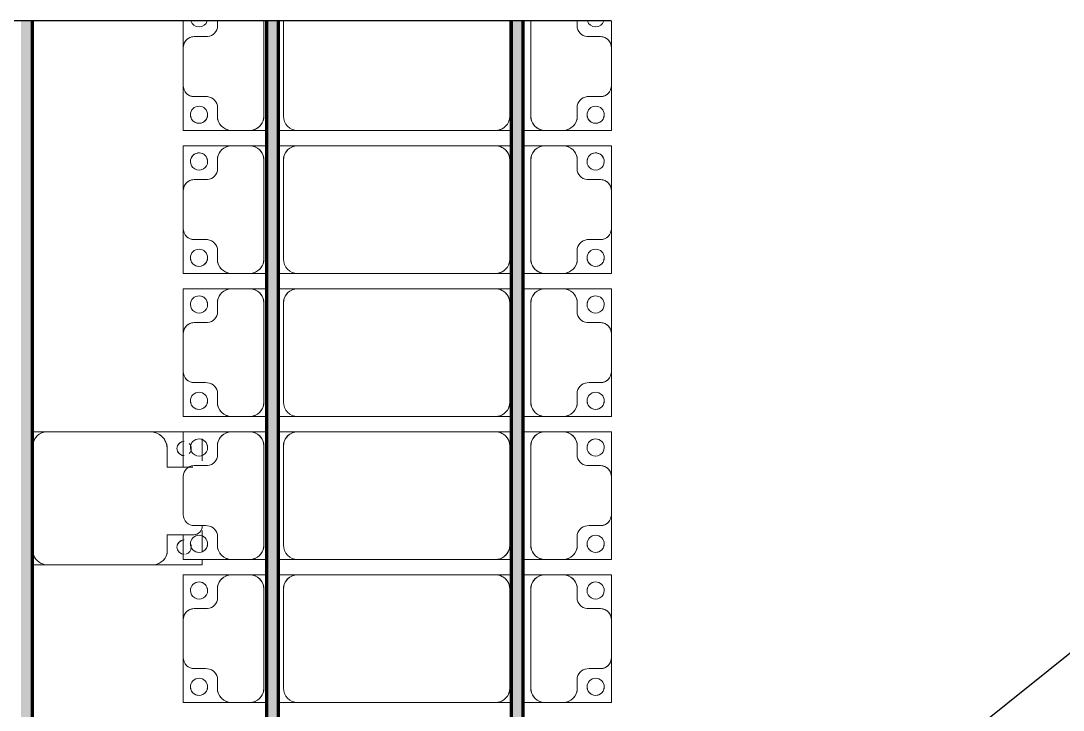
# Model space of a CAD drawing. Header units: millimetres. Extents: x -268744 to 115753, y -96240 to -10461.
# Drawn here: x 32850 to 36494, y -61056 to -58647 of the extents above; entities that cross this region are included whole.
import ezdxf

# ---------------------------------------------------------------- set-up
doc = ezdxf.new("R2010")
doc.units = ezdxf.units.MM
doc.layers.add('A-GENM', color=13, linetype='Continuous', lineweight=9)
doc.layers.add('S-BEAM', color=12, linetype='Continuous', lineweight=9)
doc.layers.add('GC-DAY NEO', color=5, linetype='Continuous')

# ---------------------------------------------------------------- blocks, each defined once
blk = doc.blocks.new('Dầm C52 - Hộp 40x60-V25-KHUNG KẾT CẤU BÈ PIN 1')
at = {"layer": 'S-BEAM', "color": 4, "lineweight": 25}
blk.add_line((145811, -20), (-145811, -20), dxfattribs=at)
blk = doc.blocks.new('Dai phaodi lai - DẢI PHAO ĐI LẠI-V77-KHUNG KẾT CẤU BÈ PIN 1')
at = {"layer": 'A-GENM', "color": 7}
for p, q in [((38340.1, 748.4), (38433.1, 748.4)), ((38433.1, 748.4), (38340.1, 748.4)), ((38566.9, 748.4), (38433.1, 748.4)), ((38566.9, 748.4), (38723.2, 748.4)), ((38723.2, 748.4), (38566.9, 748.4)), ((38723.2, 748.4), (38723.2, 579.3)), ((38723.2, 579.3), (38723.2, 748.4)), ((38776.8, 748.4), (38933.1, 748.4)), ((38776.8, 579.3), (38776.8, 748.4)), ((38776.8, 748.4), (38776.8, 579.3)), ((38933.1, 748.4), (38776.8, 748.4)), ((39066.9, 748.4), (38933.1, 748.4)), ((39066.9, 748.4), (39223.2, 748.4)), ((39223.2, 748.4), (39066.9, 748.4)), ((39223.2, 748.4), (39223.2, 579.3)), ((39223.2, 579.3), (39223.2, 748.4)), ((39276.8, 748.4), (39433.1, 748.4)), ((39276.8, 579.3), (39276.8, 748.4)), ((39276.8, 748.4), (39276.8, 579.3)), ((39433.1, 748.4), (39276.8, 748.4)), ((39566.9, 748.4), (39433.1, 748.4)), ((39566.9, 748.4), (39723.2, 748.4)), ((39723.2, 748.4), (39566.9, 748.4)), ((39723.2, 748.4), (39723.2, 579.3)), ((39723.2, 579.3), (39723.2, 748.4)), ((39776.8, 748.4), (39933.1, 748.4)), ((39776.8, 579.3), (39776.8, 748.4)), ((39776.8, 748.4), (39776.8, 579.3)), ((39933.1, 748.4), (39776.8, 748.4)), ((40066.9, 748.4), (39933.1, 748.4)), ((40066.9, 748.4), (40223.2, 748.4)), ((40223.2, 748.4), (40066.9, 748.4)), ((40223.2, 748.4), (40223.2, 579.3)), ((40223.2, 579.3), (40223.2, 748.4)), ((40276.8, 748.4), (40433.1, 748.4)), ((40276.8, 579.3), (40276.8, 748.4)), ((40276.8, 748.4), (40276.8, 579.3)), ((40433.1, 748.4), (40276.8, 748.4)), ((40566.9, 748.4), (40433.1, 748.4)), ((40566.9, 748.4), (40723.2, 748.4)), ((40723.2, 748.4), (40566.9, 748.4)), ((40723.2, 748.4), (40723.2, 579.3)), ((40723.2, 579.3), (40723.2, 748.4)), ((38395.1, 710.4), (38395.1, 670.7)), ((38604.9, 670.7), (38604.9, 710.4)), ((38895.1, 710.4), (38895.1, 670.7)), ((39104.9, 670.7), (39104.9, 710.4)), ((39395.1, 710.4), (39395.1, 670.7)), ((39604.9, 670.7), (39604.9, 710.4)), ((39895.1, 710.4), (39895.1, 670.7)), ((40104.9, 670.7), (40104.9, 710.4)), ((40395.1, 710.4), (40395.1, 670.7)), ((40604.9, 670.7), (40604.9, 710.4)), ((38364.3, 629.3), (38340.1, 629.3)), ((38673.2, 629.3), (38635.7, 629.3)), ((38864.3, 629.3), (38826.8, 629.3)), ((39173.2, 629.3), (39135.7, 629.3)), ((39364.3, 629.3), (39326.8, 629.3)), ((39673.2, 629.3), (39635.7, 629.3)), ((39864.3, 629.3), (39826.8, 629.3)), ((40173.2, 629.3), (40135.7, 629.3)), ((40364.3, 629.3), (40326.8, 629.3)), ((40673.2, 629.3), (40635.7, 629.3)), ((38723.2, 516.7), (38723.2, 579.3)), ((38776.8, 579.3), (38776.8, 516.7)), ((39223.2, 516.7), (39223.2, 579.3)), ((39276.8, 579.3), (39276.8, 516.7)), ((39723.2, 516.7), (39723.2, 579.3)), ((39776.8, 579.3), (39776.8, 516.7)), ((40223.2, 516.7), (40223.2, 579.3)), ((40276.8, 579.3), (40276.8, 516.7)), ((40723.2, 516.7), (40723.2, 579.3)), ((38723.2, 516.7), (38723.2, 438.7)), ((38723.2, 516.7), (38723.2, 438.7)), ((38776.8, 438.7), (38776.8, 516.7)), ((38776.8, 438.7), (38776.8, 516.7)), ((39223.2, 516.7), (39223.2, 438.7)), ((39223.2, 516.7), (39223.2, 438.7)), ((39276.8, 438.7), (39276.8, 516.7)), ((39276.8, 438.7), (39276.8, 516.7)), ((39723.2, 516.7), (39723.2, 438.7)), ((39723.2, 516.7), (39723.2, 438.7)), ((39776.8, 438.7), (39776.8, 516.7)), ((39776.8, 438.7), (39776.8, 516.7)), ((40223.2, 516.7), (40223.2, 438.7)), ((40223.2, 516.7), (40223.2, 438.7)), ((40276.8, 438.7), (40276.8, 516.7)), ((40276.8, 438.7), (40276.8, 516.7)), ((40723.2, 516.7), (40723.2, 438.7)), ((40723.2, 516.7), (40723.2, 438.7)), ((38340.1, 466.7), (38673.2, 466.7)), ((38826.8, 466.7), (39173.2, 466.7)), ((39326.8, 466.7), (39673.2, 466.7)), ((39826.8, 466.7), (40173.2, 466.7)), ((40326.8, 466.7), (40673.2, 466.7)), ((38673.2, 393.3), (38340.1, 393.3)), ((38723.2, 398.7), (38723.2, 343.3)), ((38723.2, 398.7), (38723.2, 343.3)), ((38776.8, 343.3), (38776.8, 398.7)), ((38776.8, 343.3), (38776.8, 398.7)), ((39173.2, 393.3), (38826.8, 393.3)), ((39223.2, 398.7), (39223.2, 343.3)), ((39223.2, 398.7), (39223.2, 343.3)), ((39276.8, 343.3), (39276.8, 398.7)), ((39276.8, 343.3), (39276.8, 398.7)), ((39673.2, 393.3), (39326.8, 393.3)), ((39723.2, 398.7), (39723.2, 343.3)), ((39723.2, 398.7), (39723.2, 343.3)), ((39776.8, 343.3), (39776.8, 398.7)), ((39776.8, 343.3), (39776.8, 398.7)), ((40173.2, 393.3), (39826.8, 393.3)), ((40223.2, 398.7), (40223.2, 343.3)), ((40223.2, 398.7), (40223.2, 343.3)), ((40276.8, 343.3), (40276.8, 398.7)), ((40276.8, 343.3), (40276.8, 398.7)), ((40673.2, 393.3), (40326.8, 393.3)), ((40723.2, 398.7), (40723.2, 343.3)), ((40723.2, 398.7), (40723.2, 343.3)), ((38723.2, -348.3), (38723.2, 343.3)), ((38776.8, 343.3), (38776.8, -348.3)), ((39223.2, -348.3), (39223.2, 343.3)), ((39276.8, 343.3), (39276.8, -348.3)), ((39723.2, -348.3), (39723.2, 343.3)), ((39776.8, 343.3), (39776.8, -348.3)), ((40223.2, -348.3), (40223.2, 343.3)), ((40276.8, 343.3), (40276.8, -348.3)), ((40723.2, -348.3), (40723.2, 343.3)), ((38723.2, -348.3), (38723.2, -416.3)), ((38723.2, -348.3), (38723.2, -416.3)), ((38776.8, -416.3), (38776.8, -348.3)), ((38776.8, -416.3), (38776.8, -348.3)), ((39223.2, -348.3), (39223.2, -416.3)), ((39223.2, -348.3), (39223.2, -416.3)), ((39276.8, -416.3), (39276.8, -348.3)), ((39276.8, -416.3), (39276.8, -348.3)), ((39723.2, -348.3), (39723.2, -416.3)), ((39723.2, -348.3), (39723.2, -416.3)), ((39776.8, -416.3), (39776.8, -348.3)), ((39776.8, -416.3), (39776.8, -348.3)), ((40223.2, -348.3), (40223.2, -416.3)), ((40223.2, -348.3), (40223.2, -416.3)), ((40276.8, -416.3), (40276.8, -348.3)), ((40276.8, -416.3), (40276.8, -348.3)), ((40723.2, -348.3), (40723.2, -416.3)), ((40723.2, -348.3), (40723.2, -416.3)), ((38340.1, -398.3), (38673.2, -398.3)), ((38826.8, -398.3), (39173.2, -398.3)), ((39326.8, -398.3), (39673.2, -398.3)), ((39826.8, -398.3), (40173.2, -398.3)), ((40326.8, -398.3), (40673.2, -398.3)), ((38673.2, -466.7), (38340.1, -466.7)), ((38723.2, -456.3), (38723.2, -516.7)), ((38723.2, -456.3), (38723.2, -516.7)), ((38776.8, -516.7), (38776.8, -456.3)), ((38776.8, -516.7), (38776.8, -456.3)), ((39173.2, -466.7), (38826.8, -466.7)), ((39223.2, -456.3), (39223.2, -516.7)), ((39223.2, -456.3), (39223.2, -516.7)), ((39276.8, -516.7), (39276.8, -456.3)), ((39276.8, -516.7), (39276.8, -456.3)), ((39673.2, -466.7), (39326.8, -466.7)), ((39723.2, -456.3), (39723.2, -516.7)), ((39723.2, -456.3), (39723.2, -516.7)), ((39776.8, -516.7), (39776.8, -456.3)), ((39776.8, -516.7), (39776.8, -456.3)), ((40173.2, -466.7), (39826.8, -466.7)), ((40223.2, -456.3), (40223.2, -516.7)), ((40223.2, -456.3), (40223.2, -516.7)), ((40276.8, -516.7), (40276.8, -456.3)), ((40276.8, -516.7), (40276.8, -456.3)), ((40673.2, -466.7), (40326.8, -466.7)), ((40723.2, -456.3), (40723.2, -516.7)), ((40723.2, -456.3), (40723.2, -516.7)), ((38723.2, -579.3), (38723.2, -516.7)), ((38776.8, -516.7), (38776.8, -579.3)), ((39223.2, -579.3), (39223.2, -516.7)), ((39276.8, -516.7), (39276.8, -579.3)), ((39723.2, -579.3), (39723.2, -516.7)), ((39776.8, -516.7), (39776.8, -579.3)), ((40223.2, -579.3), (40223.2, -516.7)), ((40276.8, -516.7), (40276.8, -579.3)), ((40723.2, -579.3), (40723.2, -516.7)), ((38723.2, -579.3), (38723.2, -748.4)), ((38723.2, -748.4), (38723.2, -579.3)), ((38776.8, -748.4), (38776.8, -579.3)), ((38776.8, -579.3), (38776.8, -748.4)), ((39223.2, -579.3), (39223.2, -748.4)), ((39223.2, -748.4), (39223.2, -579.3)), ((39276.8, -748.4), (39276.8, -579.3)), ((39276.8, -579.3), (39276.8, -748.4)), ((39723.2, -579.3), (39723.2, -748.4)), ((39723.2, -748.4), (39723.2, -579.3)), ((39776.8, -748.4), (39776.8, -579.3)), ((39776.8, -579.3), (39776.8, -748.4)), ((40223.2, -579.3), (40223.2, -748.4)), ((40223.2, -748.4), (40223.2, -579.3)), ((40276.8, -748.4), (40276.8, -579.3)), ((40276.8, -579.3), (40276.8, -748.4)), ((40723.2, -579.3), (40723.2, -748.4)), ((40723.2, -748.4), (40723.2, -579.3)), ((38340.1, -629.3), (38364.3, -629.3)), ((38635.7, -629.3), (38673.2, -629.3)), ((38826.8, -629.3), (38864.3, -629.3)), ((39135.7, -629.3), (39173.2, -629.3)), ((39326.8, -629.3), (39364.3, -629.3)), ((39635.7, -629.3), (39673.2, -629.3)), ((39826.8, -629.3), (39864.3, -629.3)), ((40135.7, -629.3), (40173.2, -629.3)), ((40326.8, -629.3), (40364.3, -629.3)), ((40635.7, -629.3), (40673.2, -629.3)), ((38395.1, -670.7), (38395.1, -710.4)), ((38604.9, -710.4), (38604.9, -670.7)), ((38895.1, -670.7), (38895.1, -710.4)), ((39104.9, -710.4), (39104.9, -670.7)), ((39395.1, -670.7), (39395.1, -710.4)), ((39604.9, -710.4), (39604.9, -670.7)), ((39895.1, -670.7), (39895.1, -710.4)), ((40104.9, -710.4), (40104.9, -670.7)), ((40395.1, -670.7), (40395.1, -710.4)), ((40604.9, -710.4), (40604.9, -670.7)), ((38433.1, -748.4), (38340.1, -748.4)), ((38340.1, -748.4), (38433.1, -748.4)), ((38433.1, -748.4), (38566.9, -748.4)), ((38723.2, -748.4), (38566.9, -748.4)), ((38566.9, -748.4), (38723.2, -748.4)), ((38933.1, -748.4), (38776.8, -748.4)), ((38776.8, -748.4), (38933.1, -748.4)), ((38933.1, -748.4), (39066.9, -748.4)), ((39223.2, -748.4), (39066.9, -748.4)), ((39066.9, -748.4), (39223.2, -748.4)), ((39433.1, -748.4), (39276.8, -748.4)), ((39276.8, -748.4), (39433.1, -748.4)), ((39433.1, -748.4), (39566.9, -748.4)), ((39723.2, -748.4), (39566.9, -748.4)), ((39566.9, -748.4), (39723.2, -748.4)), ((39900.1, -748.4), (39776.8, -748.4)), ((39776.8, -748.4), (39900.1, -748.4)), ((39933.1, -748.4), (40066.9, -748.4)), ((40223.2, -748.4), (40136.6, -748.4)), ((40136.6, -748.4), (40223.2, -748.4)), ((40433.1, -748.4), (40276.8, -748.4)), ((40276.8, -748.4), (40433.1, -748.4)), ((40433.1, -748.4), (40566.9, -748.4)), ((40723.2, -748.4), (40566.9, -748.4)), ((40566.9, -748.4), (40723.2, -748.4))]:
    blk.add_line(p, q, dxfattribs=at)
for centre, radius, start, end in [((38433.1, 710.4), 38, 90, 180), ((38433.1, 710.4), 38, 90, 180), ((38433.1, 710.4), 38, 120, 180), ((38433.1, 710.4), 38, 120, 180), ((38433.1, 710.4), 38, 90, 105), ((38433.1, 710.4), 38, 90, 105), ((38566.9, 710.4), 38, 0, 90), ((38566.9, 710.4), 38, 75, 90), ((38566.9, 710.4), 38, 0, 90), ((38566.9, 710.4), 38, 75, 90), ((38566.9, 710.4), 38, 0, 60), ((38566.9, 710.4), 38, 0, 60), ((38933.1, 710.4), 38, 90, 180), ((38933.1, 710.4), 38, 90, 180), ((38933.1, 710.4), 38, 120, 180), ((38933.1, 710.4), 38, 120, 180), ((38933.1, 710.4), 38, 90, 105), ((38933.1, 710.4), 38, 90, 105), ((39066.9, 710.4), 38, 360, 90), ((39066.9, 710.4), 38, 75, 90), ((39066.9, 710.4), 38, 360, 90), ((39066.9, 710.4), 38, 75, 90), ((39066.9, 710.4), 38, 360, 60), ((39066.9, 710.4), 38, 360, 60), ((39433.1, 710.4), 38, 90, 180), ((39433.1, 710.4), 38, 90, 180), ((39433.1, 710.4), 38, 120, 180), ((39433.1, 710.4), 38, 120, 180), ((39433.1, 710.4), 38, 90, 105), ((39433.1, 710.4), 38, 90, 105), ((39566.9, 710.4), 38, 0, 90), ((39566.9, 710.4), 38, 75, 90), ((39566.9, 710.4), 38, 0, 90), ((39566.9, 710.4), 38, 75, 90), ((39566.9, 710.4), 38, 0, 60), ((39566.9, 710.4), 38, 0, 60), ((39933.1, 710.4), 38, 90, 180), ((39933.1, 710.4), 38, 90, 180), ((39933.1, 710.4), 38, 120, 180), ((39933.1, 710.4), 38, 120, 180), ((39933.1, 710.4), 38, 90, 105), ((39933.1, 710.4), 38, 90, 105), ((40066.9, 710.4), 38, 0, 90), ((40066.9, 710.4), 38, 75, 90), ((40066.9, 710.4), 38, 0, 90), ((40066.9, 710.4), 38, 75, 90), ((40066.9, 710.4), 38, 0, 60), ((40066.9, 710.4), 38, 0, 60), ((40433.1, 710.4), 38, 90, 180), ((40433.1, 710.4), 38, 90, 180), ((40433.1, 710.4), 38, 120, 180), ((40433.1, 710.4), 38, 120, 180), ((40433.1, 710.4), 38, 90, 105), ((40433.1, 710.4), 38, 90, 105), ((40566.9, 710.4), 38, 0, 90), ((40566.9, 710.4), 38, 75, 90), ((40566.9, 710.4), 38, 0, 90), ((40566.9, 710.4), 38, 75, 90), ((40566.9, 710.4), 38, 0, 60), ((40566.9, 710.4), 38, 0, 60), ((38331.6, 693.3), 30, 286.5557, 73.4443), ((38331.6, 693.3), 30, 286.5557, 73.4443), ((38668.4, 693.3), 30, 90, 270), ((38668.4, 693.3), 30, 90, 270), ((38668.4, 693.3), 30, 270, 90), ((38668.4, 693.3), 30, 0, 90), ((38831.6, 693.3), 30, 90, 270), ((38831.6, 693.3), 30, 90, 183.198), ((38831.6, 693.3), 30, 270, 90), ((38831.6, 693.3), 30, 270, 90), ((39168.4, 693.3), 30, 90, 270), ((39168.4, 693.3), 30, 90, 270), ((39168.4, 693.3), 30, 270, 90), ((39168.4, 693.3), 30, 0, 90), ((39331.6, 693.3), 30, 90, 270), ((39331.6, 693.3), 30, 90, 180), ((39331.6, 693.3), 30, 270, 90), ((39331.6, 693.3), 30, 270, 90), ((39668.4, 693.3), 30, 90, 270), ((39668.4, 693.3), 30, 90, 270), ((39668.4, 693.3), 30, 270, 90), ((39668.4, 693.3), 30, 0, 90), ((39831.6, 693.3), 30, 90, 270), ((39831.6, 693.3), 30, 90, 180), ((39831.6, 693.3), 30, 270, 90), ((39831.6, 693.3), 30, 270, 90), ((40168.4, 693.3), 30, 90, 270), ((40168.4, 693.3), 30, 90, 270), ((40168.4, 693.3), 30, 270, 90), ((40168.4, 693.3), 30, 0, 90), ((40331.6, 693.3), 30, 90, 270), ((40331.6, 693.3), 30, 90, 180), ((40331.6, 693.3), 30, 270, 90), ((40331.6, 693.3), 30, 270, 90), ((40668.4, 693.3), 30, 90, 270), ((40668.4, 693.3), 30, 90, 270), ((40668.4, 693.3), 30, 270, 90), ((40668.4, 693.3), 30, 0, 90), ((38355.2, 668.2), 40, 283.1885, 3.5081), ((38644.8, 668.2), 40, 176.4919, 256.8115), ((38668.4, 693.3), 30, 270, 345), ((38831.6, 693.3), 30, 195, 270), ((38855.2, 668.2), 40, 283.1885, 3.5081), ((39144.8, 668.2), 40, 176.4919, 256.8115), ((39168.4, 693.3), 30, 270, 345), ((39331.6, 693.3), 30, 195, 270), ((39355.2, 668.2), 40, 283.1885, 3.5081), ((39644.8, 668.2), 40, 176.4919, 256.8115), ((39668.4, 693.3), 30, 270, 345), ((39831.6, 693.3), 30, 195, 270), ((39855.2, 668.2), 40, 283.1885, 3.5081), ((40144.8, 668.2), 40, 176.4919, 256.8115), ((40168.4, 693.3), 30, 270, 345), ((40331.6, 693.3), 30, 195, 270), ((40355.2, 668.2), 40, 283.1885, 3.5081), ((40644.8, 668.2), 40, 176.4919, 256.8115), ((40668.4, 693.3), 30, 270, 345), ((38673.2, 579.3), 50, 0, 90), ((38673.2, 579.3), 50, 15, 90), ((38826.8, 579.3), 50, 90, 180), ((38826.8, 579.3), 50, 90, 165), ((39173.2, 579.3), 50, 0, 90), ((39173.2, 579.3), 50, 15, 90), ((39326.8, 579.3), 50, 90, 180), ((39326.8, 579.3), 50, 90, 165), ((39673.2, 579.3), 50, 0, 90), ((39673.2, 579.3), 50, 15, 90), ((39826.8, 579.3), 50, 90, 180), ((39826.8, 579.3), 50, 90, 165), ((40173.2, 579.3), 50, 0, 90), ((40173.2, 579.3), 50, 15, 90), ((40326.8, 579.3), 50, 90, 180), ((40326.8, 579.3), 50, 90, 165), ((40673.2, 579.3), 50, 0, 90), ((40673.2, 579.3), 50, 15, 90), ((38673.2, 516.7), 50, 270, 0), ((38826.8, 516.7), 50, 180, 270), ((39173.2, 516.7), 50, 270, 0), ((39326.8, 516.7), 50, 180, 270), ((39673.2, 516.7), 50, 270, 0), ((39826.8, 516.7), 50, 180, 270), ((40173.2, 516.7), 50, 270, 0), ((40326.8, 516.7), 50, 180, 270), ((40673.2, 516.7), 50, 270, 0), ((38673.2, 516.7), 50, 270, 345), ((38826.8, 516.7), 50, 195, 270), ((39173.2, 516.7), 50, 270, 345), ((39326.8, 516.7), 50, 195, 270), ((39673.2, 516.7), 50, 270, 345), ((39826.8, 516.7), 50, 195, 270), ((40173.2, 516.7), 50, 270, 345), ((40326.8, 516.7), 50, 195, 270), ((40673.2, 516.7), 50, 270, 345), ((38673.2, 343.3), 50, 360, 90), ((38673.2, 343.3), 50, 360, 75), ((38826.8, 343.3), 50, 90, 180), ((38826.8, 343.3), 50, 150, 180), ((38826.8, 343.3), 50, 105, 135), ((39173.2, 343.3), 50, 360, 90), ((39173.2, 343.3), 50, 360, 75), ((39326.8, 343.3), 50, 90, 180), ((39326.8, 343.3), 50, 150, 180), ((39326.8, 343.3), 50, 105, 135), ((39673.2, 343.3), 50, 0, 90), ((39673.2, 343.3), 50, 0, 75), ((39826.8, 343.3), 50, 90, 180), ((39826.8, 343.3), 50, 150, 180), ((39826.8, 343.3), 50, 105, 135), ((40173.2, 343.3), 50, 0, 90), ((40173.2, 343.3), 50, 0, 74.0679), ((40326.8, 343.3), 50, 90, 180), ((40326.8, 343.3), 50, 150, 180), ((40326.8, 343.3), 50, 105, 135), ((40673.2, 343.3), 50, 0, 90), ((40673.2, 343.3), 50, 0, 75), ((38673.2, -348.3), 50, 270, 0), ((38673.2, -348.3), 50, 270, 0), ((38826.8, -348.3), 50, 180, 270), ((38826.8, -348.3), 50, 195, 270), ((39173.2, -348.3), 50, 270, 0), ((39173.2, -348.3), 50, 270, 0), ((39326.8, -348.3), 50, 180, 270), ((39326.8, -348.3), 50, 195, 270), ((39673.2, -348.3), 50, 270, 0), ((39673.2, -348.3), 50, 270, 0), ((39826.8, -348.3), 50, 180, 270), ((39826.8, -348.3), 50, 195, 270), ((40173.2, -348.3), 50, 270, 0), ((40173.2, -348.3), 50, 270, 0), ((40326.8, -348.3), 50, 180, 270), ((40326.8, -348.3), 50, 195, 270), ((40673.2, -348.3), 50, 270, 0), ((40673.2, -348.3), 50, 270, 0), ((38673.2, -516.7), 50, 360, 90), ((38673.2, -516.7), 50, 15, 90), ((38826.8, -516.7), 50, 90, 180), ((38826.8, -516.7), 50, 90, 165), ((39173.2, -516.7), 50, 0, 90), ((39173.2, -516.7), 50, 15, 90), ((39326.8, -516.7), 50, 90, 180), ((39326.8, -516.7), 50, 90, 165), ((39673.2, -516.7), 50, 0, 90), ((39673.2, -516.7), 50, 15, 90), ((39826.8, -516.7), 50, 90, 180), ((39826.8, -516.7), 50, 90, 165), ((40173.2, -516.7), 50, 360, 90), ((40173.2, -516.7), 50, 15, 90), ((40326.8, -516.7), 50, 90, 180), ((40326.8, -516.7), 50, 90, 165), ((40673.2, -516.7), 50, 0, 90), ((40673.2, -516.7), 50, 15, 90), ((38673.2, -579.3), 50, 270, 360), ((38826.8, -579.3), 50, 180, 270), ((39173.2, -579.3), 50, 270, 360), ((39326.8, -579.3), 50, 180, 270), ((39673.2, -579.3), 50, 270, 360), ((39826.8, -579.3), 50, 180, 270), ((40173.2, -579.3), 50, 270, 0), ((40326.8, -579.3), 50, 180, 270), ((40673.2, -579.3), 50, 270, 360), ((38673.2, -579.3), 50, 270, 345), ((38826.8, -579.3), 50, 195, 270), ((39173.2, -579.3), 50, 270, 345), ((39326.8, -579.3), 50, 195, 270), ((39673.2, -579.3), 50, 270, 345), ((39826.8, -579.3), 50, 195, 270), ((40173.2, -579.3), 50, 270, 345), ((40326.8, -579.3), 50, 195, 270), ((40673.2, -579.3), 50, 270, 345), ((38355.2, -668.2), 40, 356.4919, 76.8115), ((38644.8, -668.2), 40, 103.1885, 183.5081), ((38855.2, -668.2), 40, 356.4919, 76.8115), ((39144.8, -668.2), 40, 103.1885, 183.5081), ((39355.2, -668.2), 40, 356.4919, 76.8115), ((39644.8, -668.2), 40, 103.1885, 183.5081), ((39855.2, -668.2), 40, 356.4919, 76.8115), ((40144.8, -668.2), 40, 103.1885, 183.5081), ((40355.2, -668.2), 40, 356.4919, 76.8115), ((40644.8, -668.2), 40, 103.1885, 183.5081), ((38331.6, -693.3), 30, 286.5557, 73.4443), ((38331.6, -693.3), 30, 286.5557, 73.4443), ((38668.4, -693.3), 30, 90, 270), ((38668.4, -693.3), 30, 90, 270), ((38668.4, -693.3), 30, 270, 90), ((38668.4, -693.3), 30, 15, 90), ((38831.6, -693.3), 30, 90, 270), ((38831.6, -693.3), 30, 176.802, 270), ((38831.6, -693.3), 30, 90, 165), ((38831.6, -693.3), 30, 270, 90), ((38831.6, -693.3), 30, 270, 90), ((39168.4, -693.3), 30, 90, 270), ((39168.4, -693.3), 30, 90, 270), ((39168.4, -693.3), 30, 270, 90), ((39168.4, -693.3), 30, 15, 90), ((39331.6, -693.3), 30, 90, 270), ((39331.6, -693.3), 30, 90, 165), ((39331.6, -693.3), 30, 270, 90), ((39331.6, -693.3), 30, 270, 90), ((39668.4, -693.3), 30, 90, 270), ((39668.4, -693.3), 30, 90, 270), ((39668.4, -693.3), 30, 270, 90), ((39668.4, -693.3), 30, 15, 90), ((39831.6, -693.3), 30, 90, 270), ((39831.6, -693.3), 30, 90, 165), ((39831.6, -693.3), 30, 270, 90), ((39831.6, -693.3), 30, 270, 90), ((40168.4, -693.3), 30, 90, 270), ((40168.4, -693.3), 30, 90, 270), ((40168.4, -693.3), 30, 270, 90), ((40168.4, -693.3), 30, 15, 90), ((40331.6, -693.3), 30, 90, 270), ((40331.6, -693.3), 30, 90, 165), ((40331.6, -693.3), 30, 270, 90), ((40331.6, -693.3), 30, 270, 90), ((40668.4, -693.3), 30, 90, 270), ((40668.4, -693.3), 30, 90, 270), ((40668.4, -693.3), 30, 270, 90), ((40668.4, -693.3), 30, 15, 90), ((38433.1, -710.4), 38, 180, 270), ((38433.1, -710.4), 38, 180, 240), ((38433.1, -710.4), 38, 180, 270), ((38433.1, -710.4), 38, 180, 240), ((38566.9, -710.4), 38, 270, 360), ((38566.9, -710.4), 38, 270, 360), ((38566.9, -710.4), 38, 300, 360), ((38566.9, -710.4), 38, 300, 360), ((38668.4, -693.3), 30, 270, 360), ((38933.1, -710.4), 38, 180, 270), ((38933.1, -710.4), 38, 180, 240), ((38933.1, -710.4), 38, 180, 270), ((38933.1, -710.4), 38, 180, 240), ((39066.9, -710.4), 38, 270, 0), ((39066.9, -710.4), 38, 270, 0), ((39066.9, -710.4), 38, 300, 0), ((39066.9, -710.4), 38, 300, 0), ((39168.4, -693.3), 30, 270, 360), ((39331.6, -693.3), 30, 180, 270), ((39433.1, -710.4), 38, 180, 270), ((39433.1, -710.4), 38, 180, 240), ((39433.1, -710.4), 38, 180, 270), ((39433.1, -710.4), 38, 180, 240), ((39566.9, -710.4), 38, 270, 0), ((39566.9, -710.4), 38, 270, 0), ((39566.9, -710.4), 38, 300, 0), ((39566.9, -710.4), 38, 300, 0), ((39668.4, -693.3), 30, 270, 360), ((39831.6, -693.3), 30, 180, 270), ((39933.1, -710.4), 38, 180, 270), ((39933.1, -710.4), 38, 180, 210), ((39933.1, -710.4), 38, 180, 210), ((40066.9, -710.4), 38, 270, 0), ((40168.4, -693.3), 30, 270, 360), ((40331.6, -693.3), 30, 180, 270), ((40433.1, -710.4), 38, 180, 270), ((40433.1, -710.4), 38, 180, 240), ((40433.1, -710.4), 38, 180, 270), ((40433.1, -710.4), 38, 180, 240), ((40566.9, -710.4), 38, 270, 0), ((40566.9, -710.4), 38, 270, 0), ((40566.9, -710.4), 38, 300, 0), ((40566.9, -710.4), 38, 300, 0), ((40668.4, -693.3), 30, 270, 360), ((38433.1, -710.4), 38, 255, 270), ((38433.1, -710.4), 38, 255, 270), ((38566.9, -710.4), 38, 270, 285), ((38566.9, -710.4), 38, 270, 285), ((38933.1, -710.4), 38, 255, 270), ((38933.1, -710.4), 38, 255, 270), ((39066.9, -710.4), 38, 270, 285), ((39066.9, -710.4), 38, 270, 285), ((39433.1, -710.4), 38, 255, 270), ((39433.1, -710.4), 38, 255, 270), ((39566.9, -710.4), 38, 270, 285), ((39566.9, -710.4), 38, 270, 285), ((40433.1, -710.4), 38, 255, 270), ((40433.1, -710.4), 38, 255, 270), ((40566.9, -710.4), 38, 270, 285), ((40566.9, -710.4), 38, 270, 285)]:
    blk.add_arc(centre, radius, start, end, dxfattribs=at)
blk = doc.blocks.new('Dầm C52 - Dầm C52-V78-KHUNG KẾT CẤU BÈ PIN 1')
at = {"layer": 'S-BEAM', "lineweight": 140}
h = blk.add_hatch(color=1, dxfattribs=at)
h.paths.add_polyline_path([(-25480.9, 20), (-25480.9, -20), (-25440.9, -19.8), (-25445.2, 20)])
h.paths.add_polyline_path([(-25400.9, 20), (-25400.9, -20), (-19440.9, -19.8), (-19443, 20), (-24983.5, 20)])
h.paths.add_polyline_path([(-19400.9, -19.8), (-19400.9, -20), (-13440.9, -19.8), (-13440.9, 20), (-19400.9, 20)])
h.paths.add_polyline_path([(-13400.9, -19.8), (-13400.9, -20), (-7440.9, -19.8), (-7440.9, 20), (-13400.9, 20)])
h.paths.add_polyline_path([(-7400.9, -20), (-2883.4, -19.8), (-2883.4, 20), (-7400.9, 20), (-7400.9, -19.8)])
h.paths.add_polyline_path([(-1283.4, -20), (4559.1, -19.8), (4559.1, 20), (-1283.4, 20), (-1283.4, -19.8)])
h.paths.add_polyline_path([(4599.1, 20), (4599.1, -20), (10559.1, -19.8), (10559.1, 20), (5027.2, 20)])
h.paths.add_polyline_path([(10599.1, 20), (10599.1, -20), (16559.1, -19.8), (16559.1, 20), (11029.4, 20)])
h.paths.add_polyline_path([(16599.1, 20), (16599.1, -20), (22559.1, -19.8), (22559.1, 20), (17031.5, 20)])
h.paths.add_polyline_path([(22599.1, 20), (22599.1, -20), (25259.1, -19.8), (25259.1, 20), (23033.7, 20)])
h.paths.add_polyline_path([(25299.1, -20), (25480.9, -19.8), (25480.9, 20), (25299.1, 20), (25299.1, -19.8)])
at = {"layer": 'S-BEAM', "color": 1, "lineweight": 140}
for p, q in [((-19400.9, 20), (-13440.9, 20)), ((-13440.9, -20), (-19400.9, -20))]:
    blk.add_line(p, q, dxfattribs=at)
blk = doc.blocks.new('Dầm C52 - Dầm C52-V79-KHUNG KẾT CẤU BÈ PIN 1')
at = {"layer": 'S-BEAM', "lineweight": 140}
h = blk.add_hatch(color=1, dxfattribs=at)
h.paths.add_polyline_path([(-25480.9, 20), (-25480.9, -20), (-25440.9, -20), (-25440.9, 20)])
h.paths.add_polyline_path([(-25400.9, 20), (-25400.9, -20), (-19440.9, -20), (-19443, 20), (-24983.5, 20)])
h.paths.add_polyline_path([(-19400.9, 20), (-19400.9, -20), (-13440.9, -20), (-13440.9, 20), (-18981.3, 20)])
h.paths.add_polyline_path([(-13400.9, -20), (-7440.9, -20), (-7440.9, 20), (-13400.9, 20)])
h.paths.add_polyline_path([(-7400.9, 20), (-7400.9, -20), (-2883.4, -20), (-2883.4, 20), (-6977, 20)])
h.paths.add_polyline_path([(-1283.4, 20), (-1283.4, -20), (4559.1, -20), (4559.1, 20), (-974.9, 20)])
h.paths.add_polyline_path([(4599.1, -20), (10559.1, -20), (10559.1, 20), (4599.1, 20)])
h.paths.add_polyline_path([(10599.1, 20), (10599.1, -20), (16559.1, -20), (16559.1, 20), (11029.4, 20)])
h.paths.add_polyline_path([(16599.1, -20), (22559.1, -20), (22559.1, 20), (16599.1, 20)])
h.paths.add_polyline_path([(22599.1, -20), (25259.1, -20), (25259.1, 20), (22599.1, 20)])
h.paths.add_polyline_path([(25299.1, -20), (25480.9, -20), (25480.9, 20), (25299.1, 20)])
at = {"layer": 'S-BEAM', "color": 1, "lineweight": 140}
for p, q in [((-19400.9, 20), (-13440.9, 20)), ((-13440.9, -20), (-19400.9, -20))]:
    blk.add_line(p, q, dxfattribs=at)
blk = doc.blocks.new('Dai phao do pin - DẢI PHAO ĐỠ PIN-V86-KHUNG KẾT CẤU BÈ PIN 1')
at = {"layer": 'A-GENM', "color": 7}
for p, q in [((68487.6, 241.6), (68539.7, 241.6)), ((68487.6, 241.6), (68539.7, 241.6)), ((68899.7, 241.6), (68539.7, 241.6)), ((68899.7, 241.6), (69082.2, 241.6)), ((69082.2, 241.6), (68899.7, 241.6)), ((68489.7, 191.6), (68489.7, -173.4)), ((69082.2, 216.6), (69082.2, 140)), ((69082.2, 140), (69082.2, 216.6)), ((68959.7, 118.2), (68959.7, 181.6)), ((69048.7, 118.2), (68959.7, 118.2)), ((69082.2, -103.3), (69082.2, -179.9)), ((69082.2, -179.9), (69082.2, -103.3)), ((68959.7, -173.4), (68959.7, -118.2)), ((68959.7, -118.2), (69052.2, -118.2)), ((69082.2, -204.2), (69082.2, -223.4)), ((69082.2, -223.4), (69082.2, -204.2)), ((68539.7, -223.4), (68487.6, -223.4)), ((68539.7, -223.4), (68487.6, -223.4)), ((68539.7, -223.4), (68909.7, -223.4)), ((69082.2, -223.4), (68909.7, -223.4)), ((68909.7, -223.4), (69082.2, -223.4))]:
    blk.add_line(p, q, dxfattribs=at)
for centre, radius, start, end in [((68539.7, 191.6), 50, 90, 180), ((68539.7, 191.6), 50, 105, 180), ((68899.7, 181.6), 60, 360, 90), ((68899.7, 181.6), 60, 360, 60), ((69018.6, 183.2), 25, 90, 180), ((69018.6, 183.2), 25, 180, 270), ((69018.6, 183.2), 25, 180, 195), ((69018.6, 183.2), 25, 90, 165), ((69018.6, 183.2), 25, 0, 45), ((69018.6, 183.2), 25, 0, 45), ((69018.6, 183.2), 25, 315, 0), ((69018.6, 183.2), 25, 315, 0), ((69018.6, 183.2), 25, 210, 270), ((69052.2, -88.2), 30, 270, 360), ((69018.6, -161.8), 25, 90, 180), ((69018.6, -161.8), 25, 105, 165), ((69052.2, -88.2), 30, 285, 300), ((69052.2, -88.2), 30, 285, 300), ((69052.2, -88.2), 30, 285, 300), ((68539.7, -173.4), 50, 180, 270), ((68539.7, -173.4), 50, 180, 255), ((68909.7, -173.4), 50, 270, 360), ((68909.7, -173.4), 50, 285, 360), ((69018.6, -161.8), 25, 180, 270), ((69018.6, -161.8), 25, 180, 270), ((69018.6, -161.8), 25, 285, 0), ((69018.6, -161.8), 25, 285, 0), ((69018.6, -161.8), 25, 0, 30), ((69018.6, -161.8), 25, 0, 30)]:
    blk.add_arc(centre, radius, start, end, dxfattribs=at)
blk = doc.blocks.new('Dầm C52 - Dầm C52-102503-KHUNG KẾT CẤU BÈ PIN 1')
at = {"layer": 'S-BEAM', "lineweight": 140}
h = blk.add_hatch(color=1, dxfattribs=at)
h.paths.add_polyline_path([(-25480.9, 20), (-25480.9, -20), (-25440.9, -20), (-25440.9, 20)])
h.paths.add_polyline_path([(-25400.9, 20), (-25400.9, -20), (-19440.9, -20), (-19443, 20), (-24983.5, 20)])
h.paths.add_polyline_path([(-19400.9, 20), (-19400.9, -20), (-13440.9, -20), (-13440.9, 20), (-17596.2, 20)])
h.paths.add_polyline_path([(-13400.9, -20), (-7440.9, -20), (-7440.9, 20), (-13400.9, 20)])
h.paths.add_polyline_path([(-7400.9, -20), (-1440.9, -20), (-1440.9, 20), (-7400.9, 20)])
h.paths.add_polyline_path([(-1400.9, -20), (4559.1, -20), (4559.1, 20), (-1400.9, 20)])
h.paths.add_polyline_path([(4599.1, -20), (10559.1, -20), (10559.1, 20), (4599.1, 20)])
h.paths.add_polyline_path([(10599.1, 20), (10599.1, -20), (16559.1, -20), (16559.1, 20), (11952.8, 20)])
h.paths.add_polyline_path([(16599.1, -20), (22559.1, -20), (22559.1, 20), (16599.1, 20)])
h.paths.add_polyline_path([(22599.1, -20), (25259.1, -20), (25259.1, 20), (22599.1, 20)])
h.paths.add_polyline_path([(25299.1, -20), (25441.8, -20), (25441.8, 20), (25299.1, 20)])
at = {"layer": 'S-BEAM', "color": 1, "lineweight": 140}
blk.add_line((-13440.9, -20), (-19400.9, -20), dxfattribs=at)
blk = doc.blocks.new('be pin 1_rvt-1-KHUNG KẾT CẤU BÈ PIN 1')
at = {"layer": 'A-GENM', "lineweight": 9, "rotation": 270.0000000003262}
blk.add_blockref('Dai phaodi lai - DẢI PHAO ĐI LẠI-V77-KHUNG KẾT CẤU BÈ PIN 1', (34166, -20306.4), dxfattribs=at)
at = {"layer": 'A-GENM', "lineweight": 9}
blk.add_blockref('Dai phao do pin - DẢI PHAO ĐỠ PIN-V86-KHUNG KẾT CẤU BÈ PIN 1', (-35598.1, -60324.7), dxfattribs=at)
at = {"layer": 'S-BEAM', "lineweight": 9, "rotation": 90.00000000032618}
for name, p in [('Dầm C52 - Dầm C52-V78-KHUNG KẾT CẤU BÈ PIN 1', (33729.7, -45205.6)), ('Dầm C52 - Dầm C52-V79-KHUNG KẾT CẤU BÈ PIN 1', (34584.7, -45205.6)), ('Dầm C52 - Dầm C52-102503-KHUNG KẾT CẤU BÈ PIN 1', (32869.5, -45205.6))]:
    blk.add_blockref(name, p, dxfattribs=at)
at = {"layer": 'S-BEAM', "lineweight": 9}
blk.add_blockref('Dầm C52 - Hộp 40x60-V25-KHUNG KẾT CẤU BÈ PIN 1', (-110896.7, -58626.5), dxfattribs=at)

msp = doc.modelspace()

# ---------------------------------------------------------------- linework, layer by layer
at = {"layer": 'GC-DAY NEO'}
msp.add_line((33894.9, -62957), (40138.9, -57955.7), dxfattribs=at)

# ---------------------------------------------------------------- block references
at = {"lineweight": 5}
msp.add_blockref('be pin 1_rvt-1-KHUNG KẾT CẤU BÈ PIN 1', (0, 0), dxfattribs=at)

doc.saveas('drawing.dxf')
